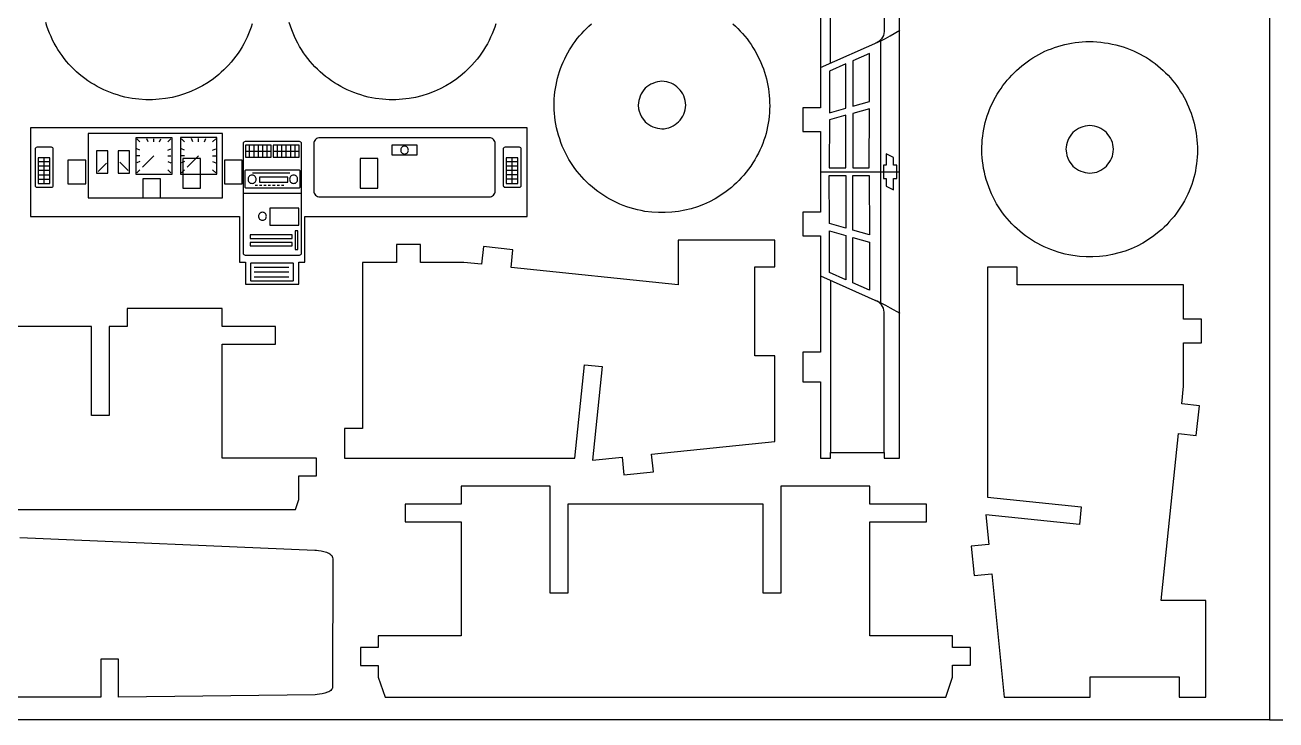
# Model space of a CAD drawing. Extents: x 592 to 1172, y 617 to 997.
# Drawn here: x 703.5 to 882.8, y 617.5 to 717.1 of the extents above; entities that cross this region are included whole.
import ezdxf

# ---------------------------------------------------------------- set-up
doc = ezdxf.new("R2010")
doc.units = 0
doc.layers.add('Default Layer', color=1, linetype='CONTINUOUS')

msp = doc.modelspace()

# ---------------------------------------------------------------- linework, layer by layer
at = {"layer": 'Default Layer'}
for points in [[(881.84, 617.47), (591.84, 617.47), (591.84, 807.47), (881.84, 807.47), (881.84, 617.47)], [(881.84, 617.47), (1171.84, 617.47), (1171.84, 807.47), (881.84, 807.47), (881.84, 617.47)], [(853.66, 684.04), (853.12, 684.14), (852.59, 684.26), (852.07, 684.39), (851.56, 684.55), (851.05, 684.71), (850.55, 684.9), (850.06, 685.09), (849.58, 685.31), (849.11, 685.54), (848.65, 685.78), (848.19, 686.04), (847.75, 686.31), (847.32, 686.59), (846.89, 686.89), (846.48, 687.21), (846.08, 687.53), (845.69, 687.87), (845.32, 688.23), (844.95, 688.59), (844.6, 688.97), (844.26, 689.36), (843.93, 689.76), (843.62, 690.18), (843.32, 690.61), (843.03, 691.05), (842.76, 691.49), (842.5, 691.96), (842.26, 692.43), (842.03, 692.91), (841.82, 693.4), (841.63, 693.9), (841.45, 694.42), (841.28, 694.95), (841.14, 695.47), (841.01, 696), (840.9, 696.53), (840.82, 697.05), (840.75, 697.57), (840.7, 698.09), (840.66, 698.61), (840.65, 699.13), (840.65, 699.64), (840.67, 700.15), (840.71, 700.66), (840.76, 701.16), (840.83, 701.66), (840.92, 702.15), (841.02, 702.64), (841.14, 703.12), (841.27, 703.6), (841.42, 704.07), (841.58, 704.54), (841.76, 705), (841.95, 705.45), (842.16, 705.9), (842.38, 706.34), (842.61, 706.77), (842.86, 707.19), (843.12, 707.61), (843.39, 708.01), (843.67, 708.41), (843.97, 708.8), (844.28, 709.18), (844.6, 709.55), (844.93, 709.91), (845.27, 710.26), (845.62, 710.6), (845.99, 710.92), (846.36, 711.24), (846.75, 711.55), (847.14, 711.84), (847.54, 712.12), (847.95, 712.39), (848.37, 712.64), (848.8, 712.88), (849.24, 713.11), (849.68, 713.33), (850.14, 713.53), (850.6, 713.71), (851.07, 713.89), (851.54, 714.04), (852.02, 714.18), (852.51, 714.31), (853, 714.42), (853.5, 714.51), (854.01, 714.59), (854.52, 714.65), (855.03, 714.69), (855.55, 714.72), (856.08, 714.73), (856.61, 714.72), (857.14, 714.69), (857.68, 714.64), (858.22, 714.57), (858.76, 714.49), (859.31, 714.38), (859.85, 714.26), (860.38, 714.12), (860.89, 713.96), (861.4, 713.79), (861.9, 713.6), (862.39, 713.39), (862.86, 713.17), (863.33, 712.94), (863.78, 712.69), (864.22, 712.43), (864.65, 712.15), (865.07, 711.87), (865.48, 711.57), (865.87, 711.25), (866.26, 710.93), (866.63, 710.59), (866.98, 710.25), (867.33, 709.89), (867.66, 709.52), (867.98, 709.14), (868.29, 708.76), (868.58, 708.36), (868.87, 707.95), (869.13, 707.54), (869.39, 707.12), (869.63, 706.69), (869.86, 706.26), (870.07, 705.82), (870.27, 705.37), (870.46, 704.91), (870.63, 704.45), (870.78, 703.99), (870.93, 703.52), (871.05, 703.05), (871.17, 702.57), (871.27, 702.09), (871.35, 701.61), (871.42, 701.12), (871.47, 700.63), (871.51, 700.14), (871.53, 699.65), (871.54, 699.15), (871.53, 698.66), (871.5, 698.17), (871.46, 697.67), (871.41, 697.18), (871.33, 696.69), (871.24, 696.2), (871.14, 695.71), (871.01, 695.22), (870.87, 694.73), (870.72, 694.25), (870.54, 693.77), (870.35, 693.3), (870.14, 692.83), (869.92, 692.36), (869.67, 691.9), (869.41, 691.44), (869.13, 690.99), (868.84, 690.54), (868.52, 690.11), (868.19, 689.67), (867.84, 689.25), (867.46, 688.83), (867.13, 688.47), (866.78, 688.13), (866.42, 687.8), (866.06, 687.48), (865.31, 686.88), (864.53, 686.34), (863.73, 685.85), (862.9, 685.41), (862.05, 685.03), (861.18, 684.7), (860.29, 684.42), (859.38, 684.2), (858.45, 684.03), (857.51, 683.92), (856.56, 683.87), (855.6, 683.87), (854.63, 683.92), (853.66, 684.04)], [(824.52, 706.15), (824.53, 713.03), (822.16, 711.99), (822.16, 705.48), (824.52, 706.15)], [(821.16, 711.54), (818.8, 710.5), (818.79, 704.53), (821.16, 705.2), (821.16, 711.54)], [(791.86, 703.93), (792.4, 703.22), (792.63, 703.01), (792.9, 702.82), (793.2, 702.65), (793.51, 702.51), (793.84, 702.39), (794.16, 702.3), (794.49, 702.25), (794.8, 702.23), (795.14, 702.24), (795.48, 702.3), (795.8, 702.38), (796.11, 702.5), (796.41, 702.64), (796.69, 702.82), (796.95, 703.01), (797.19, 703.23), (797.41, 703.48), (797.61, 703.74), (797.78, 704.02), (797.93, 704.32), (798.05, 704.63), (798.13, 704.95), (798.18, 705.28), (798.2, 705.63), (798.18, 705.97), (798.13, 706.3), (798.05, 706.62), (797.93, 706.94), (797.78, 707.23), (797.61, 707.51), (797.41, 707.77), (797.19, 708.02), (796.95, 708.24), (796.69, 708.44), (796.41, 708.61), (796.11, 708.75), (795.8, 708.87), (795.48, 708.96), (795.14, 709.01), (794.8, 709.03), (794.49, 709.01), (794.16, 708.95), (793.84, 708.86), (793.51, 708.74), (793.2, 708.6), (792.9, 708.43), (792.63, 708.24), (792.4, 708.03), (792.19, 707.79), (792, 707.53), (791.83, 707.23), (791.68, 706.92), (791.57, 706.59), (791.48, 706.26), (791.42, 705.94), (791.4, 705.63), (791.46, 705.11), (791.54, 704.73), (791.67, 704.37), (791.86, 703.93)], [(822.16, 696.61), (824.51, 696.61), (824.52, 705.11), (822.16, 704.44), (822.16, 696.61)], [(818.78, 696.61), (821.16, 696.61), (821.16, 704.16), (818.79, 703.49), (818.78, 696.61)], [(735.13, 679.93), (742.78, 679.93), (742.78, 683.09), (743.63, 683.09), (743.63, 689.63), (775.47, 689.63), (775.47, 702.38), (704.3, 702.38), (704.3, 689.63), (734.28, 689.63), (734.28, 683.09), (735.13, 683.09), (735.13, 679.93)], [(712.59, 692.33), (731.82, 692.33), (731.82, 701.57), (712.59, 701.57), (712.59, 692.33)], [(719.39, 695.74), (724.59, 695.74), (724.59, 700.95), (719.39, 700.95), (719.39, 695.74)], [(725.8, 695.74), (731, 695.74), (731, 700.96), (725.8, 700.96), (725.8, 695.74)], [(745.78, 692.47), (770.05, 692.47), (770.23, 692.48), (770.39, 692.53), (770.54, 692.61), (770.66, 692.72), (770.77, 692.85), (770.85, 693), (770.9, 693.16), (770.92, 693.33), (770.92, 700.09), (770.9, 700.26), (770.85, 700.42), (770.77, 700.57), (770.66, 700.7), (770.54, 700.81), (770.39, 700.89), (770.23, 700.94), (770.05, 700.95), (745.78, 700.95), (745.61, 700.94), (745.44, 700.89), (745.3, 700.81), (745.17, 700.7), (745.06, 700.57), (744.98, 700.42), (744.93, 700.26), (744.91, 700.09), (744.91, 693.33), (744.93, 693.16), (744.98, 693), (745.06, 692.85), (745.17, 692.72), (745.3, 692.61), (745.44, 692.53), (745.61, 692.48), (745.78, 692.47)], [(853.16, 697.58), (853.7, 696.87), (853.93, 696.67), (854.2, 696.48), (854.5, 696.31), (854.81, 696.16), (855.14, 696.04), (855.46, 695.95), (855.79, 695.9), (856.1, 695.88), (856.44, 695.9), (856.78, 695.95), (857.1, 696.03), (857.41, 696.15), (857.71, 696.3), (857.99, 696.47), (858.25, 696.67), (858.49, 696.89), (858.71, 697.13), (858.91, 697.39), (859.08, 697.67), (859.23, 697.97), (859.35, 698.28), (859.43, 698.6), (859.48, 698.94), (859.5, 699.28), (859.48, 699.62), (859.43, 699.95), (859.35, 700.28), (859.23, 700.59), (859.08, 700.88), (858.91, 701.16), (858.71, 701.43), (858.49, 701.67), (858.25, 701.89), (857.99, 702.09), (857.71, 702.26), (857.41, 702.41), (857.1, 702.52), (856.78, 702.61), (856.44, 702.66), (856.1, 702.68), (855.79, 702.66), (855.46, 702.6), (855.13, 702.51), (854.81, 702.4), (854.5, 702.25), (854.2, 702.08), (853.93, 701.89), (853.7, 701.68), (853.49, 701.45), (853.3, 701.18), (853.13, 700.88), (852.98, 700.57), (852.87, 700.24), (852.78, 699.92), (852.72, 699.59), (852.7, 699.28), (852.76, 698.76), (852.84, 698.38), (852.97, 698.02), (853.16, 697.58)], [(705.25, 693.85), (707.31, 693.85), (707.41, 693.87), (707.5, 693.92), (707.56, 694.01), (707.58, 694.11), (707.58, 699.31), (707.56, 699.41), (707.5, 699.5), (707.41, 699.55), (707.31, 699.57), (705.25, 699.57), (705.14, 699.55), (705.06, 699.5), (705, 699.41), (704.98, 699.31), (704.98, 694.11), (705, 694.01), (705.06, 693.92), (705.14, 693.87), (705.25, 693.85)], [(735.08, 684.12), (742.85, 684.12), (742.97, 684.14), (743.06, 684.2), (743.13, 684.3), (743.15, 684.42), (743.15, 700.09), (743.13, 700.21), (743.06, 700.31), (742.97, 700.37), (742.85, 700.39), (735.08, 700.39), (734.96, 700.37), (734.87, 700.31), (734.8, 700.21), (734.78, 700.09), (734.78, 684.42), (734.8, 684.3), (734.87, 684.2), (734.96, 684.14), (735.08, 684.12)], [(738.8, 698.17), (738.8, 699.87), (735.1, 699.87), (735.1, 698.17), (738.8, 698.17)], [(742.8, 698.17), (742.8, 699.87), (739.09, 699.87), (739.09, 698.17), (742.8, 698.17)], [(756.09, 698.47), (759.74, 698.47), (759.74, 699.87), (756.09, 699.87), (756.09, 698.47)], [(757.92, 699.72), (757.79, 699.71), (757.68, 699.67), (757.58, 699.62), (757.51, 699.55), (757.45, 699.46), (757.4, 699.37), (757.38, 699.27), (757.37, 699.17), (757.38, 699.06), (757.4, 698.96), (757.45, 698.87), (757.51, 698.79), (757.58, 698.72), (757.68, 698.66), (757.79, 698.63), (757.92, 698.61), (758.04, 698.63), (758.15, 698.66), (758.25, 698.72), (758.33, 698.79), (758.39, 698.87), (758.43, 698.96), (758.45, 699.06), (758.46, 699.17), (758.45, 699.27), (758.43, 699.37), (758.39, 699.46), (758.33, 699.55), (758.25, 699.62), (758.15, 699.67), (758.04, 699.71), (757.92, 699.72)], [(772.31, 693.85), (774.37, 693.85), (774.47, 693.87), (774.56, 693.93), (774.62, 694.01), (774.64, 694.11), (774.64, 699.31), (774.62, 699.42), (774.56, 699.5), (774.47, 699.56), (774.37, 699.58), (772.31, 699.58), (772.2, 699.56), (772.12, 699.5), (772.06, 699.42), (772.04, 699.31), (772.04, 694.11), (772.06, 694.01), (772.12, 693.93), (772.2, 693.87), (772.31, 693.85)], [(707.1, 698.06), (705.41, 698.06), (705.41, 694.36), (707.1, 694.36), (707.1, 698.06)], [(712.22, 697.71), (709.67, 697.71), (709.67, 694.31), (712.22, 694.31), (712.22, 697.71)], [(713.76, 695.84), (715.39, 695.84), (715.39, 699.05), (713.76, 699.05), (713.76, 695.84)], [(716.87, 695.84), (718.5, 695.84), (718.5, 699.05), (716.87, 699.05), (716.87, 695.84)], [(728.67, 693.71), (728.67, 697.96), (726.13, 697.96), (726.13, 693.71), (728.67, 693.71)], [(732.11, 697.71), (732.11, 694.31), (734.66, 694.31), (734.66, 697.71), (732.11, 697.71)], [(754.09, 697.96), (751.54, 697.96), (751.54, 693.71), (754.09, 693.71), (754.09, 697.96)], [(774.16, 698.07), (772.47, 698.07), (772.47, 694.36), (774.16, 694.36), (774.16, 698.07)], [(826.54, 696.06), (826.54, 695.1), (826.94, 695.1), (826.94, 694.02), (828, 693.47), (828, 695.1), (828.46, 695.1), (828.46, 697.03), (828, 697.03), (828, 698.1), (826.94, 698.65), (826.94, 697.03), (826.54, 697.03), (826.54, 696.06)], [(735.27, 696.36), (742.73, 696.36), (742.81, 696.34), (742.87, 696.3), (742.92, 696.24), (742.93, 696.16), (742.93, 693.9), (742.92, 693.82), (742.87, 693.75), (742.81, 693.71), (742.73, 693.7), (735.27, 693.7), (735.19, 693.71), (735.13, 693.75), (735.08, 693.82), (735.07, 693.9), (735.07, 696.16), (735.08, 696.24), (735.13, 696.3), (735.19, 696.34), (735.27, 696.36)], [(736.06, 695.57), (735.93, 695.56), (735.81, 695.52), (735.71, 695.46), (735.63, 695.39), (735.57, 695.3), (735.52, 695.2), (735.49, 695.1), (735.49, 694.99), (735.49, 694.88), (735.52, 694.77), (735.57, 694.67), (735.63, 694.59), (735.71, 694.51), (735.81, 694.45), (735.93, 694.42), (736.06, 694.4), (736.2, 694.42), (736.31, 694.45), (736.41, 694.51), (736.49, 694.59), (736.56, 694.67), (736.6, 694.77), (736.63, 694.88), (736.64, 694.99), (736.63, 695.1), (736.6, 695.2), (736.56, 695.3), (736.49, 695.39), (736.41, 695.46), (736.31, 695.52), (736.2, 695.56), (736.06, 695.57)], [(742.02, 695.57), (741.88, 695.56), (741.77, 695.52), (741.67, 695.46), (741.58, 695.39), (741.52, 695.3), (741.48, 695.2), (741.45, 695.1), (741.44, 694.99), (741.45, 694.88), (741.48, 694.77), (741.52, 694.67), (741.58, 694.59), (741.67, 694.51), (741.77, 694.45), (741.88, 694.42), (742.02, 694.4), (742.15, 694.42), (742.27, 694.45), (742.37, 694.51), (742.45, 694.59), (742.51, 694.67), (742.56, 694.77), (742.59, 694.88), (742.59, 694.99), (742.59, 695.1), (742.56, 695.2), (742.51, 695.3), (742.45, 695.39), (742.37, 695.46), (742.27, 695.52), (742.15, 695.56), (742.02, 695.57)], [(720.41, 692.33), (722.96, 692.33), (722.96, 695.03), (720.41, 695.03), (720.41, 692.33)], [(737.12, 694.57), (741.19, 694.57), (741.19, 695.3), (737.12, 695.3), (737.12, 694.57)], [(818.78, 695.51), (821.16, 695.51), (821.16, 687.96), (818.79, 688.63), (818.78, 695.51)], [(822.16, 695.51), (824.51, 695.52), (824.52, 687.01), (822.16, 687.68), (822.16, 695.51)], [(737.55, 690.26), (737.42, 690.24), (737.3, 690.21), (737.2, 690.15), (737.12, 690.08), (737.06, 689.99), (737.02, 689.9), (736.99, 689.79), (736.98, 689.69), (736.99, 689.58), (737.02, 689.48), (737.06, 689.38), (737.12, 689.29), (737.2, 689.22), (737.3, 689.16), (737.42, 689.13), (737.55, 689.11), (737.68, 689.13), (737.79, 689.16), (737.89, 689.22), (737.97, 689.29), (738.03, 689.38), (738.08, 689.48), (738.1, 689.58), (738.11, 689.69), (738.1, 689.79), (738.08, 689.9), (738.03, 689.99), (737.97, 690.08), (737.89, 690.15), (737.79, 690.21), (737.68, 690.24), (737.55, 690.26)], [(738.59, 688.39), (742.78, 688.39), (742.78, 690.85), (738.59, 690.85), (738.59, 688.39)], [(735.8, 686.51), (741.8, 686.51), (741.8, 687.01), (735.8, 687.01), (735.8, 686.51)], [(742.23, 684.93), (742.61, 684.93), (742.61, 687.59), (742.23, 687.59), (742.23, 684.93)], [(821.16, 680.58), (818.8, 681.62), (818.79, 687.59), (821.16, 686.93), (821.16, 680.58)], [(824.52, 685.98), (824.53, 679.09), (822.16, 680.14), (822.16, 686.64), (824.52, 685.98)], [(735.8, 685.43), (741.8, 685.43), (741.8, 685.93), (735.8, 685.93), (735.8, 685.43)], [(756.78, 683.07), (751.87, 683.07), (751.87, 659.24), (749.32, 659.24), (749.32, 654.99), (782.32, 654.99), (783.7, 668.4), (786.24, 668.14), (784.85, 654.72), (789.08, 655.15), (789.34, 652.62), (793.57, 653.05), (793.31, 655.58), (810.98, 657.38), (810.98, 669.67), (808.09, 669.67), (808.09, 682.42), (810.98, 682.42), (810.98, 686.24), (797.1, 686.24), (797.1, 679.83), (773.18, 682.35), (773.45, 684.88), (769.22, 685.33), (768.95, 682.8), (766.42, 683.07), (760.18, 683.07), (760.18, 685.62), (756.78, 685.62), (756.78, 683.07)], [(741.84, 680.37), (735.99, 680.37), (735.95, 680.38), (735.92, 680.4), (735.89, 680.43), (735.89, 680.47), (735.89, 682.93), (735.89, 682.97), (735.92, 683), (735.95, 683.03), (735.99, 683.03), (741.84, 683.03), (741.88, 683.03), (741.91, 683), (741.93, 682.97), (741.94, 682.93), (741.94, 680.47), (741.93, 680.43), (741.91, 680.4), (741.88, 680.38), (741.84, 680.37)], [(869.55, 674.94), (869.55, 679.85), (845.72, 679.85), (845.72, 682.4), (841.47, 682.4), (841.47, 649.41), (854.88, 648.02), (854.62, 645.48), (841.21, 646.87), (841.64, 642.64), (839.1, 642.38), (839.53, 638.16), (842.07, 638.41), (843.86, 620.75), (856.16, 620.75), (856.16, 623.64), (868.9, 623.64), (868.9, 620.75), (872.72, 620.75), (872.72, 634.62), (866.32, 634.62), (868.83, 658.55), (871.36, 658.27), (871.81, 662.5), (869.28, 662.77), (869.55, 665.31), (869.55, 671.54), (872.1, 671.54), (872.1, 674.94), (869.55, 674.94)], [(754.15, 623.6), (755.13, 620.75), (835.47, 620.75), (836.45, 623.62), (836.45, 625.31), (839, 625.31), (839, 627.86), (836.45, 627.86), (836.45, 629.55), (824.59, 629.55), (824.59, 645.87), (832.69, 645.87), (832.69, 648.42), (824.59, 648.42), (824.59, 650.97), (811.84, 650.97), (811.84, 635.67), (809.29, 635.67), (809.29, 648.42), (781.32, 648.42), (781.32, 635.67), (778.77, 635.67), (778.77, 650.97), (766.02, 650.97), (766.02, 648.42), (757.98, 648.42), (757.98, 645.87), (766.02, 645.87), (766.02, 629.55), (754.15, 629.55), (754.15, 627.85), (751.6, 627.85), (751.6, 625.3), (754.15, 625.3), (754.15, 623.6)]]:
    msp.add_lwpolyline(points, close=True, dxfattribs=at)
for points in [[(817.54, 721.94), (817.54, 705.23), (814.99, 705.24), (814.98, 701.84), (817.53, 701.83), (817.53, 690.29), (814.98, 690.29), (814.99, 686.89), (817.54, 686.89), (817.54, 670.18), (814.99, 670.18), (814.99, 665.93), (817.54, 665.93), (817.54, 654.98), (818.97, 654.98), (818.97, 655.83), (826.62, 655.83), (826.62, 654.98), (828.86, 654.98), (828.86, 737.15)], [(818.97, 711.63), (818.97, 736.3)], [(826.62, 736.3), (826.62, 716.17), (826.6, 715.88), (826.53, 715.61), (826.42, 715.35), (826.27, 715.12), (826.09, 714.92), (825.89, 714.74), (825.65, 714.6), (825.4, 714.5)], [(736.09, 717.26), (735.94, 716.78), (735.76, 716.3), (735.57, 715.82), (735.36, 715.35), (735.14, 714.88), (734.89, 714.42), (734.63, 713.97), (734.35, 713.51), (734.05, 713.07), (733.74, 712.63), (733.41, 712.2), (733.05, 711.78), (732.68, 711.36), (732.34, 711), (732, 710.66), (731.64, 710.32), (731.28, 710.01), (730.53, 709.41), (729.75, 708.86), (728.95, 708.37), (728.12, 707.94), (727.27, 707.55), (726.4, 707.22), (725.5, 706.95), (724.6, 706.73), (723.67, 706.56), (722.73, 706.45), (721.78, 706.39), (720.82, 706.39), (719.85, 706.45), (718.87, 706.56), (718.87, 706.56), (718.34, 706.67), (717.81, 706.78), (717.29, 706.92), (716.77, 707.07), (716.27, 707.24), (715.77, 707.42), (715.28, 707.62), (714.8, 707.83), (714.33, 708.06), (713.86, 708.3), (713.41, 708.56), (712.97, 708.83), (712.53, 709.12), (712.11, 709.42), (711.7, 709.73), (711.3, 710.06), (710.91, 710.4), (710.54, 710.75), (710.17, 711.12), (709.82, 711.5), (709.48, 711.89), (709.15, 712.29), (708.84, 712.71), (708.54, 713.13), (708.25, 713.57), (707.98, 714.02), (707.72, 714.48), (707.48, 714.95), (707.25, 715.44), (707.04, 715.93), (706.85, 716.43), (706.67, 716.94), (706.5, 717.47)], [(770.98, 717.26), (770.83, 716.78), (770.65, 716.3), (770.46, 715.82), (770.25, 715.35), (770.03, 714.88), (769.78, 714.42), (769.52, 713.97), (769.24, 713.51), (768.95, 713.07), (768.63, 712.63), (768.3, 712.2), (767.94, 711.78), (767.57, 711.36), (767.23, 711), (766.89, 710.66), (766.53, 710.32), (766.17, 710.01), (765.42, 709.41), (764.64, 708.86), (763.84, 708.37), (763.01, 707.94), (762.16, 707.55), (761.29, 707.22), (760.4, 706.95), (759.49, 706.73), (758.56, 706.56), (757.62, 706.45), (756.67, 706.39), (755.71, 706.39), (754.74, 706.45), (753.77, 706.56), (753.77, 706.56), (753.23, 706.67), (752.7, 706.78), (752.18, 706.92), (751.67, 707.07), (751.16, 707.24), (750.66, 707.42), (750.17, 707.62), (749.69, 707.83), (749.22, 708.06), (748.76, 708.3), (748.3, 708.56), (747.86, 708.83), (747.43, 709.12), (747, 709.42), (746.59, 709.73), (746.19, 710.06), (745.8, 710.4), (745.43, 710.75), (745.06, 711.12), (744.71, 711.5), (744.37, 711.89), (744.04, 712.29), (743.73, 712.71), (743.43, 713.13), (743.14, 713.57), (742.87, 714.02), (742.61, 714.48), (742.37, 714.95), (742.14, 715.44), (741.93, 715.93), (741.74, 716.43), (741.56, 716.94), (741.39, 717.47)], [(804.96, 717.28), (805.33, 716.94), (805.68, 716.59), (806.03, 716.24), (806.36, 715.87), (806.68, 715.49), (806.99, 715.1), (807.28, 714.71), (807.57, 714.3), (807.83, 713.89), (808.09, 713.47), (808.33, 713.04), (808.56, 712.61), (808.77, 712.16), (808.97, 711.72), (809.16, 711.26), (809.33, 710.8), (809.48, 710.34), (809.63, 709.87), (809.76, 709.4), (809.87, 708.92), (809.97, 708.44), (810.05, 707.95), (810.12, 707.47), (810.17, 706.98), (810.21, 706.49), (810.23, 706), (810.24, 705.5), (810.23, 705.01), (810.21, 704.51), (810.16, 704.02), (810.11, 703.53), (810.03, 703.03), (809.94, 702.54), (809.84, 702.05), (809.71, 701.57), (809.57, 701.08), (809.42, 700.6), (809.24, 700.12), (809.05, 699.64), (808.84, 699.17), (808.62, 698.71), (808.37, 698.24), (808.11, 697.79), (807.83, 697.34), (807.54, 696.89), (807.22, 696.45), (806.89, 696.02), (806.54, 695.6), (806.16, 695.18), (805.83, 694.82), (805.48, 694.48), (805.12, 694.15), (804.76, 693.83), (804.01, 693.23), (803.23, 692.69), (802.43, 692.19), (801.6, 691.76), (800.75, 691.37), (799.88, 691.04), (798.99, 690.77), (798.08, 690.55), (797.15, 690.38), (796.21, 690.27), (795.26, 690.22), (794.3, 690.22), (793.33, 690.27), (792.36, 690.38), (792.36, 690.38), (791.82, 690.49), (791.29, 690.61), (790.77, 690.74), (790.26, 690.89), (789.75, 691.06), (789.25, 691.24), (788.76, 691.44), (788.28, 691.65), (787.81, 691.88), (787.35, 692.13), (786.89, 692.38), (786.45, 692.66), (786.02, 692.94), (785.59, 693.24), (785.18, 693.55), (784.78, 693.88), (784.39, 694.22), (784.02, 694.57), (783.65, 694.94), (783.3, 695.32), (782.96, 695.71), (782.63, 696.11), (782.32, 696.53), (782.02, 696.95), (781.73, 697.39), (781.46, 697.84), (781.2, 698.3), (780.96, 698.77), (780.74, 699.26), (780.52, 699.75), (780.33, 700.25), (780.15, 700.77), (779.98, 701.29), (779.84, 701.82), (779.71, 702.35), (779.6, 702.87), (779.52, 703.4), (779.45, 703.92), (779.4, 704.44), (779.36, 704.96), (779.35, 705.48), (779.35, 705.99), (779.37, 706.5), (779.41, 707), (779.46, 707.51), (779.53, 708), (779.62, 708.5), (779.72, 708.99), (779.84, 709.47), (779.97, 709.95), (780.12, 710.42), (780.28, 710.89), (780.46, 711.35), (780.65, 711.8), (780.86, 712.25), (781.08, 712.68), (781.31, 713.12), (781.56, 713.54), (781.82, 713.96), (782.09, 714.36), (782.37, 714.76), (782.67, 715.15), (782.98, 715.53), (783.3, 715.9), (783.63, 716.26), (783.97, 716.61), (784.33, 716.95), (784.69, 717.27)], [(817.54, 710.99), (826.18, 714.85), (826.82, 715.17), (827.52, 715.56), (828.87, 716.36)], [(826.18, 677.28), (826.18, 714.85)], [(719.99, 700.35), (719.54, 700.8)], [(719.99, 699.17), (719.54, 699.36)], [(721.16, 700.35), (720.97, 700.8)], [(721.99, 700.35), (721.99, 700.8)], [(722.82, 700.35), (723.01, 700.8)], [(723.99, 700.35), (724.44, 700.8)], [(723.99, 699.18), (724.44, 699.36)], [(726.4, 700.35), (725.95, 700.8)], [(726.4, 699.18), (725.95, 699.36)], [(727.57, 700.36), (727.38, 700.81)], [(728.4, 700.36), (728.4, 700.81)], [(729.23, 700.36), (729.42, 700.81)], [(730.4, 700.35), (730.85, 700.8)], [(730.4, 699.18), (730.85, 699.37)], [(735.71, 698.17), (735.71, 699.87)], [(736.35, 698.17), (736.35, 699.87)], [(736.98, 698.17), (736.98, 699.87)], [(737.61, 698.17), (737.61, 699.87)], [(738.24, 698.17), (738.24, 699.87)], [(739.71, 698.17), (739.71, 699.87)], [(740.34, 698.17), (740.34, 699.87)], [(740.97, 698.17), (740.97, 699.87)], [(741.6, 698.17), (741.6, 699.87)], [(742.23, 698.17), (742.23, 699.87)], [(707.1, 697.5), (705.41, 697.5)], [(706.25, 694.36), (706.25, 698.06)], [(717.1, 697.44), (718.31, 696.23)], [(719.99, 698.35), (719.54, 698.35)], [(719.99, 697.52), (719.54, 697.33)], [(721.99, 698.35), (720.36, 696.72)], [(723.99, 698.35), (724.44, 698.35)], [(723.99, 697.52), (724.44, 697.33)], [(726.4, 698.35), (725.95, 698.35)], [(726.4, 697.52), (725.95, 697.34)], [(728.4, 698.35), (726.77, 696.72)], [(730.4, 698.35), (730.85, 698.35)], [(730.4, 697.52), (730.85, 697.34)], [(735.1, 699.02), (738.8, 699.02)], [(739.09, 699.02), (742.8, 699.02)], [(774.16, 697.5), (772.47, 697.5)], [(773.32, 694.36), (773.32, 698.07)], [(707.1, 696.87), (705.41, 696.87)], [(707.1, 696.23), (705.41, 696.23)], [(707.1, 695.6), (705.41, 695.6)], [(715.2, 697.32), (713.99, 696.11)], [(719.99, 696.35), (719.54, 695.9)], [(723.99, 696.35), (724.44, 695.9)], [(726.4, 696.35), (725.95, 695.9)], [(730.4, 696.35), (730.85, 695.9)], [(736.12, 695.9), (741.48, 695.9)], [(774.16, 696.87), (772.47, 696.87)], [(774.16, 696.24), (772.47, 696.24)], [(774.16, 695.61), (772.47, 695.61)], [(817.52, 696.05), (828.84, 696.06)], [(707.1, 694.97), (705.41, 694.97)], [(736.49, 694.14), (736.83, 694.14)], [(737.12, 694.14), (737.46, 694.14)], [(737.75, 694.14), (738.09, 694.14)], [(738.38, 694.14), (738.72, 694.14)], [(739.01, 694.14), (739.36, 694.14)], [(739.64, 694.14), (739.99, 694.14)], [(740.27, 694.14), (740.62, 694.14)], [(774.16, 694.98), (772.47, 694.98)], [(734.78, 693.01), (743.15, 693.01)], [(736.34, 682.39), (741.35, 682.39)], [(736.34, 681.7), (741.35, 681.7)], [(736.34, 681.01), (741.35, 681.01)], [(817.54, 681.13), (826.18, 677.28), (826.82, 676.96), (827.52, 676.56), (828.87, 675.77)], [(818.97, 680.49), (818.97, 655.83)], [(660.95, 647.65), (742.18, 647.65), (742.27, 647.65), (742.76, 649.08), (742.76, 652.47), (745.31, 652.47), (745.31, 655.02), (731.78, 655.02), (731.78, 671.34), (739.43, 671.34), (739.43, 673.89), (731.78, 673.89), (731.78, 676.44), (718.14, 676.44), (718.14, 673.89), (715.59, 673.89), (715.59, 661.14), (713.04, 661.14), (713.04, 673.89), (690.18, 673.89)], [(826.62, 655.8), (826.62, 675.93), (826.6, 676.22), (826.53, 676.49), (826.42, 676.74), (826.27, 676.97), (826.09, 677.18), (825.89, 677.35), (825.65, 677.49), (825.4, 677.6)], [(702.76, 643.64), (745.05, 641.81), (745.3, 641.8), (745.3, 641.8), (745.6, 641.78), (745.96, 641.73), (746.34, 641.64), (746.72, 641.53), (746.9, 641.45), (747.07, 641.37), (747.22, 641.27), (747.36, 641.16), (747.47, 641.03), (747.55, 640.9), (747.6, 640.74), (747.62, 640.57), (747.59, 622.08), (747.53, 621.95), (747.44, 621.82), (747.33, 621.71), (747.19, 621.61), (747.04, 621.52), (746.87, 621.44), (746.5, 621.31), (746.11, 621.21), (745.73, 621.15), (745.37, 621.11), (745.08, 621.09), (716.93, 620.76), (716.93, 626.18), (714.38, 626.18), (714.38, 620.75), (691.51, 620.75)]]:
    msp.add_lwpolyline(points, dxfattribs=at)

doc.saveas('drawing.dxf')
